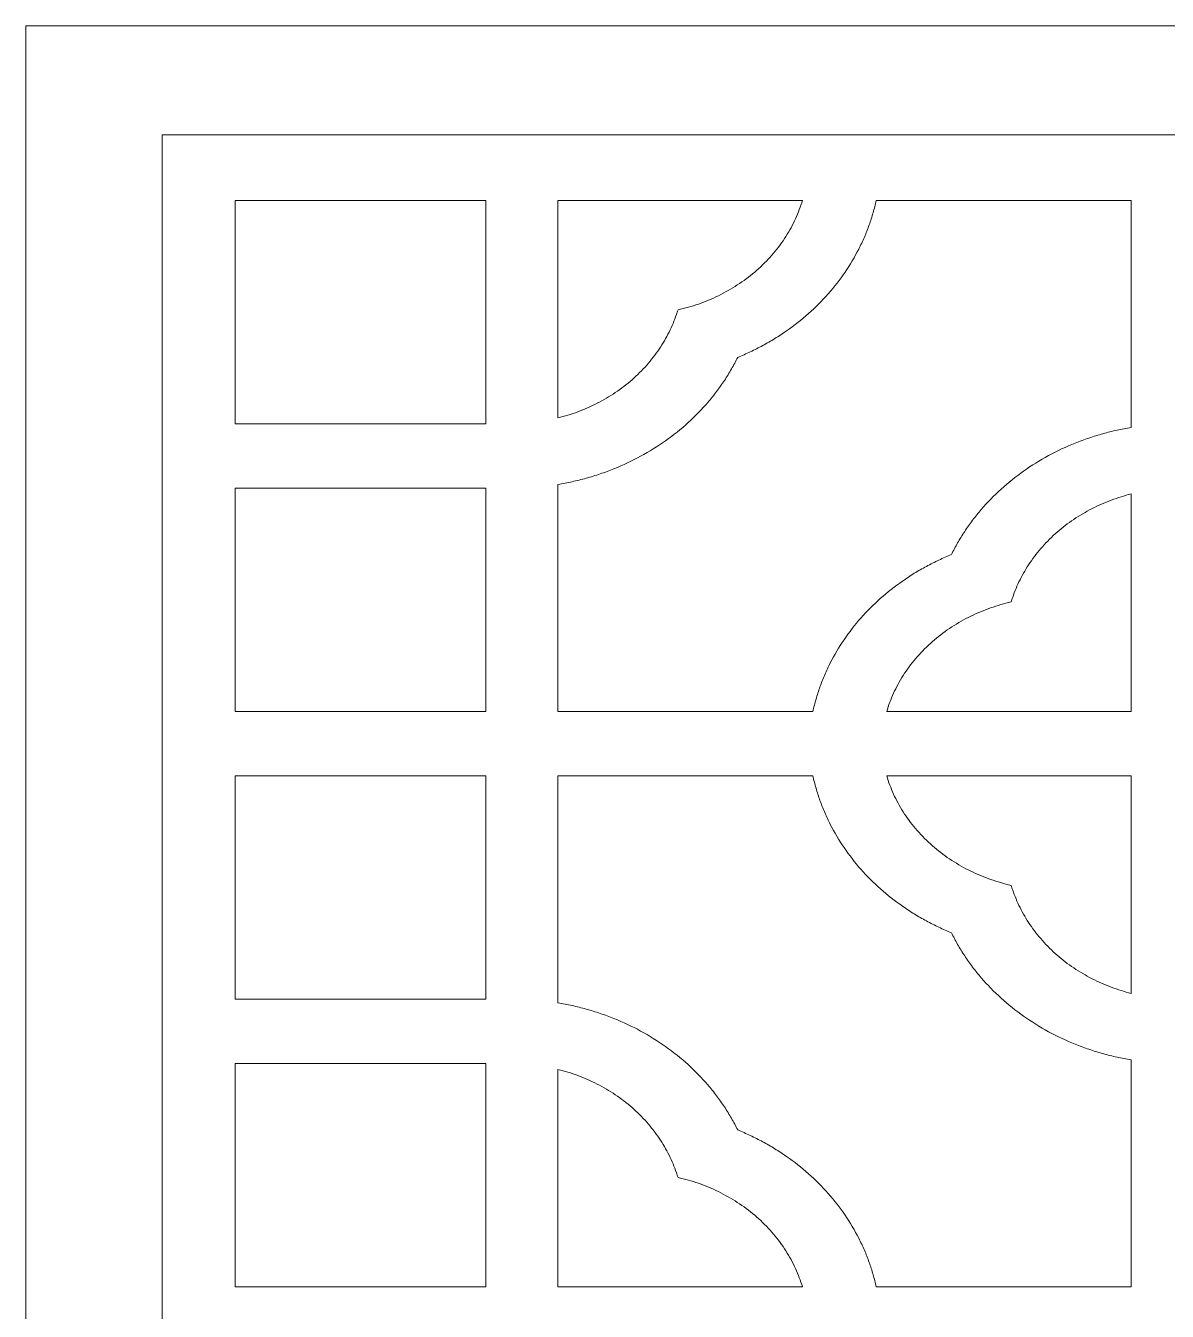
# Model space of a CAD drawing. Header units: centimetres. Extents: x -27.5 to -16.8, y -9.5 to 9.5.
# Drawn here: x -27.5 to -24.931, y 6.607 to 9.5 of the extents above; entities that cross this region are included whole.
import ezdxf

# ---------------------------------------------------------------- set-up
doc = ezdxf.new("R2010")
doc.units = ezdxf.units.CM
doc.header["$MEASUREMENT"] = 0
doc.layers.add('layer 1', color=7, linetype='Continuous')

msp = doc.modelspace()

# ---------------------------------------------------------------- linework, layer by layer
at = {"layer": 'layer 1', "color": 250, "lineweight": 9}
for points, knots in [([(-27.5, 9.5), (-27.5, 3.16667), (-27.5, -3.16664), (-27.5, -9.5), (-27.5, -9.5), (-25.78754, -9.5), (-24.07508, -9.5), (-22.36263, -9.5), (-22.36263, -9.5), (-22.36263, -3.16664), (-22.36263, 3.16667), (-22.36263, 9.5), (-22.36263, 9.5), (-24.07508, 9.5), (-25.78754, 9.5), (-27.5, 9.5)], [0, 0, 0, 0, 0.2, 0.2, 0.2, 0.2, 0.4, 0.4, 0.4, 0.4, 0.6, 0.6, 0.6, 0.6, 1, 1, 1, 1]), ([(-22.66971, -1.25389), (-22.66971, 2.24882), (-22.66971, 5.75153), (-22.66971, 9.25424), (-22.66971, 9.25424), (-24.17746, 9.25424), (-25.68521, 9.25424), (-27.19295, 9.25424), (-27.19295, 9.25424), (-27.19295, 5.75153), (-27.19295, 2.24882), (-27.19295, -1.25389), (-27.19295, -1.25389), (-25.68521, -1.25389), (-24.17746, -1.25389), (-22.66971, -1.25389)], [0, 0, 0, 0, 0.2, 0.2, 0.2, 0.2, 0.4, 0.4, 0.4, 0.4, 0.6, 0.6, 0.6, 0.6, 1, 1, 1, 1]), ([(-27.02847, 8.60449), (-27.02847, 8.77188), (-27.02847, 8.93934), (-27.02847, 9.10673), (-27.02847, 9.10673), (-26.84064, 9.10673), (-26.65284, 9.10673), (-26.46499, 9.10673), (-26.46499, 9.10673), (-26.46499, 8.93934), (-26.46499, 8.77188), (-26.46499, 8.60449), (-26.46499, 8.60449), (-26.65284, 8.60449), (-26.84064, 8.60449), (-27.02847, 8.60449)], [0, 0, 0, 0, 0.2, 0.2, 0.2, 0.2, 0.4, 0.4, 0.4, 0.4, 0.6, 0.6, 0.6, 0.6, 1, 1, 1, 1]), ([(-25.58633, 9.10673), (-25.39509, 9.10673), (-25.20388, 9.10673), (-25.01268, 9.10673), (-25.01268, 9.10673), (-25.01268, 8.93652), (-25.01268, 8.76627), (-25.01268, 8.59603), (-25.01268, 8.59603), (-25.02329, 8.59432), (-25.03387, 8.59225), (-25.04441, 8.58996), (-25.04441, 8.58996), (-25.05502, 8.5876), (-25.0656, 8.58492), (-25.07609, 8.58199), (-25.07609, 8.58199), (-25.08668, 8.57908), (-25.09717, 8.57583), (-25.1075, 8.57228), (-25.1075, 8.57228), (-25.11797, 8.56882), (-25.12835, 8.56495), (-25.13852, 8.56085), (-25.13852, 8.56085), (-25.15911, 8.55255), (-25.17916, 8.54316), (-25.19852, 8.53258), (-25.19852, 8.53258), (-25.21799, 8.52202), (-25.2367, 8.5104), (-25.25457, 8.49778), (-25.25457, 8.49778), (-25.27244, 8.48516), (-25.28942, 8.4715), (-25.30541, 8.45707), (-25.30541, 8.45707), (-25.32131, 8.44261), (-25.33615, 8.42738), (-25.34987, 8.41137), (-25.34987, 8.41137), (-25.35665, 8.40346), (-25.36321, 8.39533), (-25.36944, 8.38706), (-25.36944, 8.38706), (-25.37567, 8.37884), (-25.3816, 8.37048), (-25.38721, 8.36195), (-25.38721, 8.36195), (-25.39278, 8.35352), (-25.39805, 8.34498), (-25.40307, 8.3363), (-25.40307, 8.3363), (-25.40799, 8.32764), (-25.41262, 8.31895), (-25.41699, 8.31011), (-25.41699, 8.31011), (-25.42659, 8.30624), (-25.43605, 8.30205), (-25.4454, 8.29763), (-25.4454, 8.29763), (-25.45484, 8.29314), (-25.46416, 8.28849), (-25.4733, 8.28352), (-25.4733, 8.28352), (-25.48254, 8.27854), (-25.49161, 8.27325), (-25.50054, 8.2678), (-25.50054, 8.2678), (-25.50955, 8.26228), (-25.5183, 8.25651), (-25.52693, 8.25053), (-25.52693, 8.25053), (-25.54425, 8.23845), (-25.56079, 8.22542), (-25.57646, 8.21154), (-25.57646, 8.21154), (-25.59218, 8.19756), (-25.60697, 8.18272), (-25.6207, 8.16719), (-25.6207, 8.16719), (-25.63447, 8.15163), (-25.64709, 8.13537), (-25.65861, 8.11839), (-25.65861, 8.11839), (-25.67011, 8.1016), (-25.6804, 8.08423), (-25.68951, 8.06632), (-25.68951, 8.06632), (-25.694, 8.05748), (-25.69824, 8.04847), (-25.70214, 8.0394), (-25.70214, 8.0394), (-25.70605, 8.0304), (-25.70961, 8.02133), (-25.71288, 8.01219), (-25.71288, 8.01219), (-25.71616, 8.00302), (-25.71907, 7.99386), (-25.72172, 7.98463), (-25.72172, 7.98463), (-25.72436, 7.97549), (-25.72665, 7.96632), (-25.72867, 7.95709), (-25.72867, 7.95709), (-25.91988, 7.95709), (-26.11108, 7.95709), (-26.30232, 7.95709), (-26.30232, 7.95709), (-26.30232, 8.12733), (-26.30232, 8.29756), (-26.30232, 8.46779), (-26.30232, 8.46779), (-26.29164, 8.46953), (-26.28108, 8.47157), (-26.27054, 8.47395), (-26.27054, 8.47395), (-26.25991, 8.47624), (-26.24935, 8.47892), (-26.23888, 8.48183), (-26.23888, 8.48183), (-26.22832, 8.48477), (-26.21783, 8.488), (-26.20743, 8.49155), (-26.20743, 8.49155), (-26.19698, 8.4951), (-26.18665, 8.49888), (-26.17641, 8.50298), (-26.17641, 8.50298), (-26.15584, 8.51127), (-26.13582, 8.52076), (-26.11644, 8.53125), (-26.11644, 8.53125), (-26.09699, 8.54183), (-26.07825, 8.55342), (-26.06038, 8.56605), (-26.06038, 8.56605), (-26.04249, 8.57876), (-26.02554, 8.59232), (-26.00959, 8.60685), (-26.00959, 8.60685), (-25.99367, 8.62121), (-25.97885, 8.63654), (-25.9651, 8.65246), (-25.9651, 8.65246), (-25.95828, 8.66045), (-25.95177, 8.66849), (-25.94549, 8.67679), (-25.94549, 8.67679), (-25.93931, 8.68499), (-25.93338, 8.69335), (-25.92779, 8.70187), (-25.92779, 8.70187), (-25.92217, 8.71032), (-25.91693, 8.71891), (-25.91191, 8.7276), (-25.91191, 8.7276), (-25.90698, 8.73621), (-25.90233, 8.74489), (-25.89798, 8.75374), (-25.89798, 8.75374), (-25.88841, 8.75768), (-25.8789, 8.76178), (-25.86958, 8.7662), (-25.86958, 8.7662), (-25.86011, 8.77069), (-25.85079, 8.77543), (-25.84165, 8.78033), (-25.84165, 8.78033), (-25.83239, 8.78537), (-25.82332, 8.79057), (-25.81441, 8.79612), (-25.81441, 8.79612), (-25.80545, 8.80157), (-25.79666, 8.80732), (-25.78804, 8.81332), (-25.78804, 8.81332), (-25.77068, 8.82546), (-25.75419, 8.83841), (-25.73854, 8.85231), (-25.73854, 8.85231), (-25.72278, 8.86626), (-25.70802, 8.88111), (-25.69428, 8.89666), (-25.69428, 8.89666), (-25.68051, 8.91219), (-25.66784, 8.92853), (-25.65632, 8.94543), (-25.65632, 8.94543), (-25.64489, 8.96223), (-25.63456, 8.97961), (-25.62546, 8.99753), (-25.62546, 8.99753), (-25.62097, 9.00635), (-25.61676, 9.01535), (-25.61284, 9.02442), (-25.61284, 9.02442), (-25.60895, 9.03343), (-25.60535, 9.0425), (-25.60212, 9.05173), (-25.60212, 9.05173), (-25.59884, 9.06082), (-25.59589, 9.06996), (-25.59328, 9.0792), (-25.59328, 9.0792), (-25.59062, 9.08836), (-25.5883, 9.09752), (-25.58633, 9.10673)], [0, 0, 0, 0, 0.0188679, 0.0188679, 0.0188679, 0.0188679, 0.0377358, 0.0377358, 0.0377358, 0.0377358, 0.0566038, 0.0566038, 0.0566038, 0.0566038, 0.0754717, 0.0754717, 0.0754717, 0.0754717, 0.0943396, 0.0943396, 0.0943396, 0.0943396, 0.1132075, 0.1132075, 0.1132075, 0.1132075, 0.1320755, 0.1320755, 0.1320755, 0.1320755, 0.1509434, 0.1509434, 0.1509434, 0.1509434, 0.1698113, 0.1698113, 0.1698113, 0.1698113, 0.1886792, 0.1886792, 0.1886792, 0.1886792, 0.2075472, 0.2075472, 0.2075472, 0.2075472, 0.2264151, 0.2264151, 0.2264151, 0.2264151, 0.245283, 0.245283, 0.245283, 0.245283, 0.2641509, 0.2641509, 0.2641509, 0.2641509, 0.2830189, 0.2830189, 0.2830189, 0.2830189, 0.3018868, 0.3018868, 0.3018868, 0.3018868, 0.3207547, 0.3207547, 0.3207547, 0.3207547, 0.3396226, 0.3396226, 0.3396226, 0.3396226, 0.3584906, 0.3584906, 0.3584906, 0.3584906, 0.3773585, 0.3773585, 0.3773585, 0.3773585, 0.3962264, 0.3962264, 0.3962264, 0.3962264, 0.4150943, 0.4150943, 0.4150943, 0.4150943, 0.4339623, 0.4339623, 0.4339623, 0.4339623, 0.4528302, 0.4528302, 0.4528302, 0.4528302, 0.4716981, 0.4716981, 0.4716981, 0.4716981, 0.490566, 0.490566, 0.490566, 0.490566, 0.509434, 0.509434, 0.509434, 0.509434, 0.5283019, 0.5283019, 0.5283019, 0.5283019, 0.5471698, 0.5471698, 0.5471698, 0.5471698, 0.5660377, 0.5660377, 0.5660377, 0.5660377, 0.5849057, 0.5849057, 0.5849057, 0.5849057, 0.6037736, 0.6037736, 0.6037736, 0.6037736, 0.6226415, 0.6226415, 0.6226415, 0.6226415, 0.6415094, 0.6415094, 0.6415094, 0.6415094, 0.6603774, 0.6603774, 0.6603774, 0.6603774, 0.6792453, 0.6792453, 0.6792453, 0.6792453, 0.6981132, 0.6981132, 0.6981132, 0.6981132, 0.7169811, 0.7169811, 0.7169811, 0.7169811, 0.7358491, 0.7358491, 0.7358491, 0.7358491, 0.754717, 0.754717, 0.754717, 0.754717, 0.7735849, 0.7735849, 0.7735849, 0.7735849, 0.7924528, 0.7924528, 0.7924528, 0.7924528, 0.8113208, 0.8113208, 0.8113208, 0.8113208, 0.8301887, 0.8301887, 0.8301887, 0.8301887, 0.8490566, 0.8490566, 0.8490566, 0.8490566, 0.8679245, 0.8679245, 0.8679245, 0.8679245, 0.8867925, 0.8867925, 0.8867925, 0.8867925, 0.9056604, 0.9056604, 0.9056604, 0.9056604, 0.9245283, 0.9245283, 0.9245283, 0.9245283, 0.9433962, 0.9433962, 0.9433962, 0.9433962, 0.9622642, 0.9622642, 0.9622642, 0.9622642, 1, 1, 1, 1]), ([(-26.30232, 8.61743), (-26.30232, 8.78056), (-26.30232, 8.94369), (-26.30232, 9.10673), (-26.30232, 9.10673), (-26.11898, 9.10673), (-25.93564, 9.10673), (-25.75231, 9.10673), (-25.75231, 9.10673), (-25.75435, 9.09988), (-25.75673, 9.09301), (-25.75927, 9.08623), (-25.75927, 9.08623), (-25.76188, 9.07936), (-25.76472, 9.07258), (-25.76782, 9.0658), (-25.76782, 9.0658), (-25.77407, 9.05212), (-25.78131, 9.03879), (-25.78956, 9.02584), (-25.78956, 9.02584), (-25.79785, 9.01283), (-25.8071, 9.00021), (-25.8173, 8.9882), (-25.8173, 8.9882), (-25.82752, 8.97604), (-25.83865, 8.96454), (-25.85058, 8.95373), (-25.85058, 8.95373), (-25.86257, 8.94291), (-25.87526, 8.93272), (-25.88868, 8.92342), (-25.88868, 8.92342), (-25.90201, 8.9141), (-25.91594, 8.90564), (-25.93047, 8.89799), (-25.93047, 8.89799), (-25.93766, 8.89421), (-25.94494, 8.89066), (-25.95241, 8.88727), (-25.95241, 8.88727), (-25.95979, 8.88395), (-25.96723, 8.88088), (-25.97482, 8.87795), (-25.97482, 8.87795), (-25.98235, 8.8751), (-25.98994, 8.87242), (-25.99759, 8.86997), (-25.99759, 8.86997), (-26.00517, 8.86754), (-26.01282, 8.86539), (-26.02052, 8.86342), (-26.02052, 8.86342), (-26.02441, 8.86241), (-26.02833, 8.86138), (-26.03225, 8.86035), (-26.03225, 8.86035), (-26.03342, 8.85687), (-26.03461, 8.85341), (-26.03578, 8.84993), (-26.03578, 8.84993), (-26.03807, 8.84331), (-26.04061, 8.83666), (-26.04334, 8.83014), (-26.04334, 8.83014), (-26.04609, 8.82349), (-26.04909, 8.81694), (-26.05232, 8.81048), (-26.05232, 8.81048), (-26.05882, 8.79738), (-26.06629, 8.78459), (-26.07465, 8.77227), (-26.07465, 8.77227), (-26.08311, 8.75974), (-26.09245, 8.74773), (-26.10265, 8.73621), (-26.10265, 8.73621), (-26.11284, 8.72469), (-26.12393, 8.71371), (-26.13575, 8.70338), (-26.13575, 8.70338), (-26.14757, 8.69303), (-26.16008, 8.68341), (-26.17332, 8.67456), (-26.17332, 8.67456), (-26.1864, 8.66572), (-26.2001, 8.65768), (-26.2143, 8.65042), (-26.2143, 8.65042), (-26.22835, 8.64325), (-26.24285, 8.63686), (-26.25767, 8.63131), (-26.25767, 8.63131), (-26.26502, 8.62856), (-26.2724, 8.62604), (-26.27989, 8.62375), (-26.27989, 8.62375), (-26.28731, 8.62146), (-26.29476, 8.61933), (-26.30232, 8.61743)], [0, 0, 0, 0, 0.0384615, 0.0384615, 0.0384615, 0.0384615, 0.0769231, 0.0769231, 0.0769231, 0.0769231, 0.1153846, 0.1153846, 0.1153846, 0.1153846, 0.1538462, 0.1538462, 0.1538462, 0.1538462, 0.1923077, 0.1923077, 0.1923077, 0.1923077, 0.2307692, 0.2307692, 0.2307692, 0.2307692, 0.2692308, 0.2692308, 0.2692308, 0.2692308, 0.3076923, 0.3076923, 0.3076923, 0.3076923, 0.3461538, 0.3461538, 0.3461538, 0.3461538, 0.3846154, 0.3846154, 0.3846154, 0.3846154, 0.4230769, 0.4230769, 0.4230769, 0.4230769, 0.4615385, 0.4615385, 0.4615385, 0.4615385, 0.5, 0.5, 0.5, 0.5, 0.5384615, 0.5384615, 0.5384615, 0.5384615, 0.5769231, 0.5769231, 0.5769231, 0.5769231, 0.6153846, 0.6153846, 0.6153846, 0.6153846, 0.6538462, 0.6538462, 0.6538462, 0.6538462, 0.6923077, 0.6923077, 0.6923077, 0.6923077, 0.7307692, 0.7307692, 0.7307692, 0.7307692, 0.7692308, 0.7692308, 0.7692308, 0.7692308, 0.8076923, 0.8076923, 0.8076923, 0.8076923, 0.8461538, 0.8461538, 0.8461538, 0.8461538, 0.8846154, 0.8846154, 0.8846154, 0.8846154, 0.9230769, 0.9230769, 0.9230769, 0.9230769, 1, 1, 1, 1]), ([(-27.02847, 7.95709), (-27.02847, 8.12448), (-27.02847, 8.29195), (-27.02847, 8.45943), (-27.02847, 8.45943), (-26.84064, 8.45943), (-26.65284, 8.45943), (-26.46499, 8.45943), (-26.46499, 8.45943), (-26.46499, 8.29195), (-26.46499, 8.12448), (-26.46499, 7.95709), (-26.46499, 7.95709), (-26.65284, 7.95709), (-26.84064, 7.95709), (-27.02847, 7.95709)], [0, 0, 0, 0, 0.2, 0.2, 0.2, 0.2, 0.4, 0.4, 0.4, 0.4, 0.6, 0.6, 0.6, 0.6, 1, 1, 1, 1]), ([(-25.56269, 7.95709), (-25.56059, 7.96396), (-25.55827, 7.97081), (-25.55571, 7.9776), (-25.55571, 7.9776), (-25.55309, 7.98447), (-25.55025, 7.99134), (-25.54718, 7.99805), (-25.54718, 7.99805), (-25.54091, 8.01171), (-25.53364, 8.02504), (-25.52544, 8.03798), (-25.52544, 8.03798), (-25.5171, 8.05099), (-25.50787, 8.06364), (-25.4977, 8.07571), (-25.4977, 8.07571), (-25.48744, 8.08779), (-25.4763, 8.09931), (-25.46439, 8.11012), (-25.46439, 8.11012), (-25.45243, 8.121), (-25.43972, 8.13111), (-25.42632, 8.14043), (-25.42632, 8.14043), (-25.41299, 8.14973), (-25.39903, 8.15818), (-25.38451, 8.16583), (-25.38451, 8.16583), (-25.37734, 8.16961), (-25.36999, 8.17319), (-25.36259, 8.17658), (-25.36259, 8.17658), (-25.35521, 8.17988), (-25.34772, 8.18297), (-25.34016, 8.18588), (-25.34016, 8.18588), (-25.33262, 8.18881), (-25.32506, 8.1914), (-25.31741, 8.19385), (-25.31741, 8.19385), (-25.30978, 8.1963), (-25.30213, 8.1985), (-25.29448, 8.20049), (-25.29448, 8.20049), (-25.29052, 8.20143), (-25.28662, 8.20247), (-25.2827, 8.2035), (-25.2827, 8.2035), (-25.28154, 8.20696), (-25.28035, 8.21044), (-25.27915, 8.2139), (-25.27915, 8.2139), (-25.27686, 8.22054), (-25.27439, 8.22716), (-25.27162, 8.23371), (-25.27162, 8.23371), (-25.26887, 8.24033), (-25.26589, 8.24688), (-25.26266, 8.25337), (-25.26266, 8.25337), (-25.25611, 8.26647), (-25.24871, 8.27925), (-25.24032, 8.29156), (-25.24032, 8.29156), (-25.23189, 8.30411), (-25.22252, 8.31611), (-25.21235, 8.32764), (-25.21235, 8.32764), (-25.20209, 8.33923), (-25.19105, 8.35011), (-25.1792, 8.36047), (-25.1792, 8.36047), (-25.16741, 8.3708), (-25.15485, 8.38042), (-25.14168, 8.38926), (-25.14168, 8.38926), (-25.12858, 8.3981), (-25.11488, 8.40617), (-25.10067, 8.41341), (-25.10067, 8.41341), (-25.08663, 8.4206), (-25.07215, 8.42699), (-25.05731, 8.43251), (-25.05731, 8.43251), (-25.04998, 8.43528), (-25.04255, 8.4378), (-25.03506, 8.4401), (-25.03506, 8.4401), (-25.02769, 8.44239), (-25.02022, 8.44452), (-25.01268, 8.44639), (-25.01268, 8.44639), (-25.01268, 8.28329), (-25.01268, 8.12022), (-25.01268, 7.95709), (-25.01268, 7.95709), (-25.19602, 7.95709), (-25.37936, 7.95709), (-25.56269, 7.95709)], [0, 0, 0, 0, 0.0384615, 0.0384615, 0.0384615, 0.0384615, 0.0769231, 0.0769231, 0.0769231, 0.0769231, 0.1153846, 0.1153846, 0.1153846, 0.1153846, 0.1538462, 0.1538462, 0.1538462, 0.1538462, 0.1923077, 0.1923077, 0.1923077, 0.1923077, 0.2307692, 0.2307692, 0.2307692, 0.2307692, 0.2692308, 0.2692308, 0.2692308, 0.2692308, 0.3076923, 0.3076923, 0.3076923, 0.3076923, 0.3461538, 0.3461538, 0.3461538, 0.3461538, 0.3846154, 0.3846154, 0.3846154, 0.3846154, 0.4230769, 0.4230769, 0.4230769, 0.4230769, 0.4615385, 0.4615385, 0.4615385, 0.4615385, 0.5, 0.5, 0.5, 0.5, 0.5384615, 0.5384615, 0.5384615, 0.5384615, 0.5769231, 0.5769231, 0.5769231, 0.5769231, 0.6153846, 0.6153846, 0.6153846, 0.6153846, 0.6538462, 0.6538462, 0.6538462, 0.6538462, 0.6923077, 0.6923077, 0.6923077, 0.6923077, 0.7307692, 0.7307692, 0.7307692, 0.7307692, 0.7692308, 0.7692308, 0.7692308, 0.7692308, 0.8076923, 0.8076923, 0.8076923, 0.8076923, 0.8461538, 0.8461538, 0.8461538, 0.8461538, 0.8846154, 0.8846154, 0.8846154, 0.8846154, 0.9230769, 0.9230769, 0.9230769, 0.9230769, 1, 1, 1, 1]), ([(-26.46499, 7.3097), (-26.65284, 7.3097), (-26.84064, 7.3097), (-27.02847, 7.3097), (-27.02847, 7.3097), (-27.02847, 7.47709), (-27.02847, 7.64455), (-27.02847, 7.81204), (-27.02847, 7.81204), (-26.84064, 7.81204), (-26.65284, 7.81204), (-26.46499, 7.81204), (-26.46499, 7.81204), (-26.46499, 7.64455), (-26.46499, 7.47709), (-26.46499, 7.3097)], [0, 0, 0, 0, 0.2, 0.2, 0.2, 0.2, 0.4, 0.4, 0.4, 0.4, 0.6, 0.6, 0.6, 0.6, 1, 1, 1, 1]), ([(-25.89798, 7.0153), (-25.90233, 7.02414), (-25.90698, 7.03292), (-25.91191, 7.04151), (-25.91191, 7.04151), (-25.91693, 7.05019), (-25.92217, 7.05871), (-25.92779, 7.06717), (-25.92779, 7.06717), (-25.93338, 7.07569), (-25.93931, 7.08405), (-25.94549, 7.09227), (-25.94549, 7.09227), (-25.95177, 7.10054), (-25.95828, 7.10868), (-25.9651, 7.11656), (-25.9651, 7.11656), (-25.97885, 7.13259), (-25.99367, 7.14783), (-26.00959, 7.16226), (-26.00959, 7.16226), (-26.02554, 7.17678), (-26.04249, 7.19037), (-26.06038, 7.20299), (-26.06038, 7.20299), (-26.07825, 7.21561), (-26.09699, 7.2273), (-26.11644, 7.23788), (-26.11644, 7.23788), (-26.13582, 7.24837), (-26.15584, 7.25776), (-26.17641, 7.26606), (-26.17641, 7.26606), (-26.18665, 7.27016), (-26.19698, 7.27403), (-26.20743, 7.27756), (-26.20743, 7.27756), (-26.21783, 7.28104), (-26.22832, 7.28427), (-26.23888, 7.2872), (-26.23888, 7.2872), (-26.24935, 7.2902), (-26.25991, 7.29279), (-26.27054, 7.29517), (-26.27054, 7.29517), (-26.28108, 7.29746), (-26.29164, 7.2995), (-26.30232, 7.30134), (-26.30232, 7.30134), (-26.30232, 7.47157), (-26.30232, 7.6418), (-26.30232, 7.81204), (-26.30232, 7.81204), (-26.11108, 7.81204), (-25.91988, 7.81204), (-25.72867, 7.81204), (-25.72867, 7.81204), (-25.72665, 7.8028), (-25.72436, 7.79357), (-25.72172, 7.78441), (-25.72172, 7.78441), (-25.71907, 7.77518), (-25.71616, 7.76601), (-25.71288, 7.75694), (-25.71288, 7.75694), (-25.70961, 7.74778), (-25.70605, 7.73864), (-25.70214, 7.72963), (-25.70214, 7.72963), (-25.69824, 7.72056), (-25.694, 7.71156), (-25.68951, 7.70272), (-25.68951, 7.70272), (-25.6804, 7.68489), (-25.67011, 7.66744), (-25.65861, 7.65062), (-25.65861, 7.65062), (-25.64709, 7.63374), (-25.63447, 7.6175), (-25.6207, 7.60185), (-25.6207, 7.60185), (-25.60697, 7.58632), (-25.59218, 7.57154), (-25.57646, 7.55759), (-25.57646, 7.55759), (-25.56079, 7.54369), (-25.54425, 7.53067), (-25.52693, 7.5186), (-25.52693, 7.5186), (-25.5183, 7.5126), (-25.50955, 7.50683), (-25.50054, 7.5013), (-25.50054, 7.5013), (-25.49161, 7.49578), (-25.48254, 7.49058), (-25.4733, 7.48561), (-25.4733, 7.48561), (-25.46416, 7.48064), (-25.45484, 7.4759), (-25.4454, 7.47148), (-25.4454, 7.47148), (-25.43605, 7.46706), (-25.42659, 7.46289), (-25.41699, 7.45892), (-25.41699, 7.45892), (-25.41262, 7.4501), (-25.40799, 7.44142), (-25.40307, 7.43281), (-25.40307, 7.43281), (-25.39805, 7.42413), (-25.39278, 7.41553), (-25.38721, 7.40708), (-25.38721, 7.40708), (-25.3816, 7.39863), (-25.37567, 7.39027), (-25.36944, 7.38197), (-25.36944, 7.38197), (-25.36321, 7.37377), (-25.35665, 7.36564), (-25.34987, 7.35767), (-25.34987, 7.35767), (-25.33615, 7.34172), (-25.32131, 7.32651), (-25.30541, 7.31206), (-25.30541, 7.31206), (-25.28942, 7.29753), (-25.27244, 7.28395), (-25.25457, 7.27133), (-25.25457, 7.27133), (-25.2367, 7.25863), (-25.21799, 7.24702), (-25.19852, 7.23646), (-25.19852, 7.23646), (-25.17916, 7.22597), (-25.15911, 7.21655), (-25.13852, 7.20828), (-25.13852, 7.20828), (-25.12835, 7.20409), (-25.11797, 7.20031), (-25.1075, 7.19676), (-25.1075, 7.19676), (-25.09717, 7.19321), (-25.08668, 7.18995), (-25.07609, 7.18705), (-25.07609, 7.18705), (-25.0656, 7.18414), (-25.05502, 7.18152), (-25.04441, 7.17916), (-25.04441, 7.17916), (-25.03387, 7.17678), (-25.02329, 7.17474), (-25.01268, 7.173), (-25.01268, 7.173), (-25.01268, 7.00277), (-25.01268, 6.83254), (-25.01268, 6.6623), (-25.01268, 6.6623), (-25.20388, 6.6623), (-25.39509, 6.6623), (-25.58633, 6.6623), (-25.58633, 6.6623), (-25.5883, 6.67154), (-25.59062, 6.68077), (-25.59328, 6.68984), (-25.59328, 6.68984), (-25.59589, 6.69907), (-25.59884, 6.7083), (-25.60212, 6.71738), (-25.60212, 6.71738), (-25.60535, 6.72654), (-25.60895, 6.73561), (-25.61284, 6.74468), (-25.61284, 6.74468), (-25.61676, 6.75378), (-25.62097, 6.76269), (-25.62546, 6.7716), (-25.62546, 6.7716), (-25.63456, 6.78945), (-25.64489, 6.80679), (-25.65632, 6.82369), (-25.65632, 6.82369), (-25.66784, 6.84058), (-25.68051, 6.85684), (-25.69428, 6.8724), (-25.69428, 6.8724), (-25.70802, 6.888), (-25.72278, 6.90277), (-25.73854, 6.91675), (-25.73854, 6.91675), (-25.75419, 6.93063), (-25.77068, 6.94364), (-25.78804, 6.95572), (-25.78804, 6.95572), (-25.79666, 6.96172), (-25.80545, 6.96749), (-25.81441, 6.97301), (-25.81441, 6.97301), (-25.82332, 6.97846), (-25.83239, 6.98376), (-25.84165, 6.9887), (-25.84165, 6.9887), (-25.85079, 6.99367), (-25.86011, 6.99842), (-25.86958, 7.00284), (-25.86958, 7.00284), (-25.8789, 7.00726), (-25.88841, 7.01145), (-25.89798, 7.0153)], [0, 0, 0, 0, 0.0188679, 0.0188679, 0.0188679, 0.0188679, 0.0377358, 0.0377358, 0.0377358, 0.0377358, 0.0566038, 0.0566038, 0.0566038, 0.0566038, 0.0754717, 0.0754717, 0.0754717, 0.0754717, 0.0943396, 0.0943396, 0.0943396, 0.0943396, 0.1132075, 0.1132075, 0.1132075, 0.1132075, 0.1320755, 0.1320755, 0.1320755, 0.1320755, 0.1509434, 0.1509434, 0.1509434, 0.1509434, 0.1698113, 0.1698113, 0.1698113, 0.1698113, 0.1886792, 0.1886792, 0.1886792, 0.1886792, 0.2075472, 0.2075472, 0.2075472, 0.2075472, 0.2264151, 0.2264151, 0.2264151, 0.2264151, 0.245283, 0.245283, 0.245283, 0.245283, 0.2641509, 0.2641509, 0.2641509, 0.2641509, 0.2830189, 0.2830189, 0.2830189, 0.2830189, 0.3018868, 0.3018868, 0.3018868, 0.3018868, 0.3207547, 0.3207547, 0.3207547, 0.3207547, 0.3396226, 0.3396226, 0.3396226, 0.3396226, 0.3584906, 0.3584906, 0.3584906, 0.3584906, 0.3773585, 0.3773585, 0.3773585, 0.3773585, 0.3962264, 0.3962264, 0.3962264, 0.3962264, 0.4150943, 0.4150943, 0.4150943, 0.4150943, 0.4339623, 0.4339623, 0.4339623, 0.4339623, 0.4528302, 0.4528302, 0.4528302, 0.4528302, 0.4716981, 0.4716981, 0.4716981, 0.4716981, 0.490566, 0.490566, 0.490566, 0.490566, 0.509434, 0.509434, 0.509434, 0.509434, 0.5283019, 0.5283019, 0.5283019, 0.5283019, 0.5471698, 0.5471698, 0.5471698, 0.5471698, 0.5660377, 0.5660377, 0.5660377, 0.5660377, 0.5849057, 0.5849057, 0.5849057, 0.5849057, 0.6037736, 0.6037736, 0.6037736, 0.6037736, 0.6226415, 0.6226415, 0.6226415, 0.6226415, 0.6415094, 0.6415094, 0.6415094, 0.6415094, 0.6603774, 0.6603774, 0.6603774, 0.6603774, 0.6792453, 0.6792453, 0.6792453, 0.6792453, 0.6981132, 0.6981132, 0.6981132, 0.6981132, 0.7169811, 0.7169811, 0.7169811, 0.7169811, 0.7358491, 0.7358491, 0.7358491, 0.7358491, 0.754717, 0.754717, 0.754717, 0.754717, 0.7735849, 0.7735849, 0.7735849, 0.7735849, 0.7924528, 0.7924528, 0.7924528, 0.7924528, 0.8113208, 0.8113208, 0.8113208, 0.8113208, 0.8301887, 0.8301887, 0.8301887, 0.8301887, 0.8490566, 0.8490566, 0.8490566, 0.8490566, 0.8679245, 0.8679245, 0.8679245, 0.8679245, 0.8867925, 0.8867925, 0.8867925, 0.8867925, 0.9056604, 0.9056604, 0.9056604, 0.9056604, 0.9245283, 0.9245283, 0.9245283, 0.9245283, 0.9433962, 0.9433962, 0.9433962, 0.9433962, 0.9622642, 0.9622642, 0.9622642, 0.9622642, 1, 1, 1, 1]), ([(-25.01268, 7.32271), (-25.02022, 7.32461), (-25.02769, 7.32667), (-25.03506, 7.32894), (-25.03506, 7.32894), (-25.04255, 7.33132), (-25.04998, 7.33384), (-25.05731, 7.33652), (-25.05731, 7.33652), (-25.07215, 7.34204), (-25.08663, 7.34844), (-25.10067, 7.35563), (-25.10067, 7.35563), (-25.11488, 7.36289), (-25.12858, 7.37093), (-25.14168, 7.37977), (-25.14168, 7.37977), (-25.15485, 7.38869), (-25.16741, 7.39833), (-25.1792, 7.40857), (-25.1792, 7.40857), (-25.19105, 7.41893), (-25.20209, 7.4299), (-25.21235, 7.44142), (-25.21235, 7.44142), (-25.22252, 7.45294), (-25.23189, 7.46502), (-25.24032, 7.47748), (-25.24032, 7.47748), (-25.24871, 7.48987), (-25.25611, 7.50256), (-25.26266, 7.51576), (-25.26266, 7.51576), (-25.26589, 7.52222), (-25.26887, 7.52877), (-25.27162, 7.53532), (-25.27162, 7.53532), (-25.27439, 7.54197), (-25.27686, 7.54852), (-25.27915, 7.55521), (-25.27915, 7.55521), (-25.28035, 7.55869), (-25.28154, 7.56217), (-25.2827, 7.56556), (-25.2827, 7.56556), (-25.28662, 7.56657), (-25.29052, 7.5676), (-25.29448, 7.56863), (-25.29448, 7.56863), (-25.30213, 7.5706), (-25.30978, 7.57282), (-25.31741, 7.57518), (-25.31741, 7.57518), (-25.32506, 7.57764), (-25.33262, 7.58032), (-25.34016, 7.58316), (-25.34016, 7.58316), (-25.34772, 7.58607), (-25.35521, 7.58916), (-25.36259, 7.59255), (-25.36259, 7.59255), (-25.36999, 7.59587), (-25.37734, 7.59942), (-25.38451, 7.6032), (-25.38451, 7.6032), (-25.39903, 7.61085), (-25.41299, 7.61937), (-25.42632, 7.62861), (-25.42632, 7.62861), (-25.43972, 7.638), (-25.45243, 7.6481), (-25.46439, 7.65891), (-25.46439, 7.65891), (-25.4763, 7.66982), (-25.48744, 7.68125), (-25.4977, 7.69342), (-25.4977, 7.69342), (-25.50787, 7.70549), (-25.5171, 7.71804), (-25.52544, 7.73112), (-25.52544, 7.73112), (-25.53364, 7.744), (-25.54091, 7.75733), (-25.54718, 7.77098), (-25.54718, 7.77098), (-25.55025, 7.77779), (-25.55309, 7.78457), (-25.55571, 7.79142), (-25.55571, 7.79142), (-25.55827, 7.79822), (-25.56059, 7.80509), (-25.56269, 7.81204), (-25.56269, 7.81204), (-25.37936, 7.81204), (-25.19602, 7.81204), (-25.01268, 7.81204), (-25.01268, 7.81204), (-25.01268, 7.6489), (-25.01268, 7.48577), (-25.01268, 7.32271)], [0, 0, 0, 0, 0.0384615, 0.0384615, 0.0384615, 0.0384615, 0.0769231, 0.0769231, 0.0769231, 0.0769231, 0.1153846, 0.1153846, 0.1153846, 0.1153846, 0.1538462, 0.1538462, 0.1538462, 0.1538462, 0.1923077, 0.1923077, 0.1923077, 0.1923077, 0.2307692, 0.2307692, 0.2307692, 0.2307692, 0.2692308, 0.2692308, 0.2692308, 0.2692308, 0.3076923, 0.3076923, 0.3076923, 0.3076923, 0.3461538, 0.3461538, 0.3461538, 0.3461538, 0.3846154, 0.3846154, 0.3846154, 0.3846154, 0.4230769, 0.4230769, 0.4230769, 0.4230769, 0.4615385, 0.4615385, 0.4615385, 0.4615385, 0.5, 0.5, 0.5, 0.5, 0.5384615, 0.5384615, 0.5384615, 0.5384615, 0.5769231, 0.5769231, 0.5769231, 0.5769231, 0.6153846, 0.6153846, 0.6153846, 0.6153846, 0.6538462, 0.6538462, 0.6538462, 0.6538462, 0.6923077, 0.6923077, 0.6923077, 0.6923077, 0.7307692, 0.7307692, 0.7307692, 0.7307692, 0.7692308, 0.7692308, 0.7692308, 0.7692308, 0.8076923, 0.8076923, 0.8076923, 0.8076923, 0.8461538, 0.8461538, 0.8461538, 0.8461538, 0.8846154, 0.8846154, 0.8846154, 0.8846154, 0.9230769, 0.9230769, 0.9230769, 0.9230769, 1, 1, 1, 1]), ([(-26.46499, 6.6623), (-26.65284, 6.6623), (-26.84064, 6.6623), (-27.02847, 6.6623), (-27.02847, 6.6623), (-27.02847, 6.82976), (-27.02847, 6.99716), (-27.02847, 7.16464), (-27.02847, 7.16464), (-26.84064, 7.16464), (-26.65284, 7.16464), (-26.46499, 7.16464), (-26.46499, 7.16464), (-26.46499, 6.99716), (-26.46499, 6.82976), (-26.46499, 6.6623)], [0, 0, 0, 0, 0.2, 0.2, 0.2, 0.2, 0.4, 0.4, 0.4, 0.4, 0.6, 0.6, 0.6, 0.6, 1, 1, 1, 1]), ([(-26.30232, 6.6623), (-26.30232, 6.82543), (-26.30232, 6.98847), (-26.30232, 7.15161), (-26.30232, 7.15161), (-26.29476, 7.1497), (-26.28731, 7.14767), (-26.27989, 7.14537), (-26.27989, 7.14537), (-26.2724, 7.14302), (-26.26502, 7.14047), (-26.25767, 7.13772), (-26.25767, 7.13772), (-26.24285, 7.1322), (-26.22835, 7.12588), (-26.2143, 7.11871), (-26.2143, 7.11871), (-26.2001, 7.11145), (-26.1864, 7.10338), (-26.17332, 7.09454), (-26.17332, 7.09454), (-26.16008, 7.08563), (-26.14757, 7.07601), (-26.13575, 7.06568), (-26.13575, 7.06568), (-26.12393, 7.05541), (-26.11284, 7.04444), (-26.10265, 7.03283), (-26.10265, 7.03283), (-26.09245, 7.02139), (-26.08311, 7.00932), (-26.07465, 6.99684), (-26.07465, 6.99684), (-26.06629, 6.98447), (-26.05882, 6.97166), (-26.05232, 6.95858), (-26.05232, 6.95858), (-26.04909, 6.9521), (-26.04609, 6.94554), (-26.04334, 6.93892), (-26.04334, 6.93892), (-26.04061, 6.93237), (-26.03807, 6.92573), (-26.03578, 6.91911), (-26.03578, 6.91911), (-26.03461, 6.91563), (-26.03342, 6.91217), (-26.03225, 6.90868), (-26.03225, 6.90868), (-26.02833, 6.90765), (-26.02441, 6.90671), (-26.02052, 6.90568), (-26.02052, 6.90568), (-26.01282, 6.90371), (-26.00517, 6.90151), (-25.99759, 6.89906), (-25.99759, 6.89906), (-25.98994, 6.89668), (-25.98235, 6.894), (-25.97482, 6.89109), (-25.97482, 6.89109), (-25.96723, 6.88825), (-25.95979, 6.88509), (-25.95241, 6.88179), (-25.95241, 6.88179), (-25.94494, 6.87838), (-25.93766, 6.87483), (-25.93047, 6.87105), (-25.93047, 6.87105), (-25.91594, 6.86339), (-25.90201, 6.85494), (-25.88868, 6.84564), (-25.88868, 6.84564), (-25.87526, 6.83632), (-25.86257, 6.82621), (-25.85058, 6.8154), (-25.85058, 6.8154), (-25.83865, 6.80452), (-25.82752, 6.793), (-25.8173, 6.7809), (-25.8173, 6.7809), (-25.8071, 6.76883), (-25.79785, 6.7563), (-25.78956, 6.74319), (-25.78956, 6.74319), (-25.78131, 6.73025), (-25.77407, 6.71689), (-25.76782, 6.70326), (-25.76782, 6.70326), (-25.76472, 6.69655), (-25.76188, 6.68977), (-25.75927, 6.6829), (-25.75927, 6.6829), (-25.75673, 6.67603), (-25.75435, 6.66915), (-25.75231, 6.6623), (-25.75231, 6.6623), (-25.93564, 6.6623), (-26.11898, 6.6623), (-26.30232, 6.6623)], [0, 0, 0, 0, 0.0384615, 0.0384615, 0.0384615, 0.0384615, 0.0769231, 0.0769231, 0.0769231, 0.0769231, 0.1153846, 0.1153846, 0.1153846, 0.1153846, 0.1538462, 0.1538462, 0.1538462, 0.1538462, 0.1923077, 0.1923077, 0.1923077, 0.1923077, 0.2307692, 0.2307692, 0.2307692, 0.2307692, 0.2692308, 0.2692308, 0.2692308, 0.2692308, 0.3076923, 0.3076923, 0.3076923, 0.3076923, 0.3461538, 0.3461538, 0.3461538, 0.3461538, 0.3846154, 0.3846154, 0.3846154, 0.3846154, 0.4230769, 0.4230769, 0.4230769, 0.4230769, 0.4615385, 0.4615385, 0.4615385, 0.4615385, 0.5, 0.5, 0.5, 0.5, 0.5384615, 0.5384615, 0.5384615, 0.5384615, 0.5769231, 0.5769231, 0.5769231, 0.5769231, 0.6153846, 0.6153846, 0.6153846, 0.6153846, 0.6538462, 0.6538462, 0.6538462, 0.6538462, 0.6923077, 0.6923077, 0.6923077, 0.6923077, 0.7307692, 0.7307692, 0.7307692, 0.7307692, 0.7692308, 0.7692308, 0.7692308, 0.7692308, 0.8076923, 0.8076923, 0.8076923, 0.8076923, 0.8461538, 0.8461538, 0.8461538, 0.8461538, 0.8846154, 0.8846154, 0.8846154, 0.8846154, 0.9230769, 0.9230769, 0.9230769, 0.9230769, 1, 1, 1, 1])]:
    msp.add_open_spline(points, degree=3, knots=knots, dxfattribs=at)

doc.saveas('drawing.dxf')
